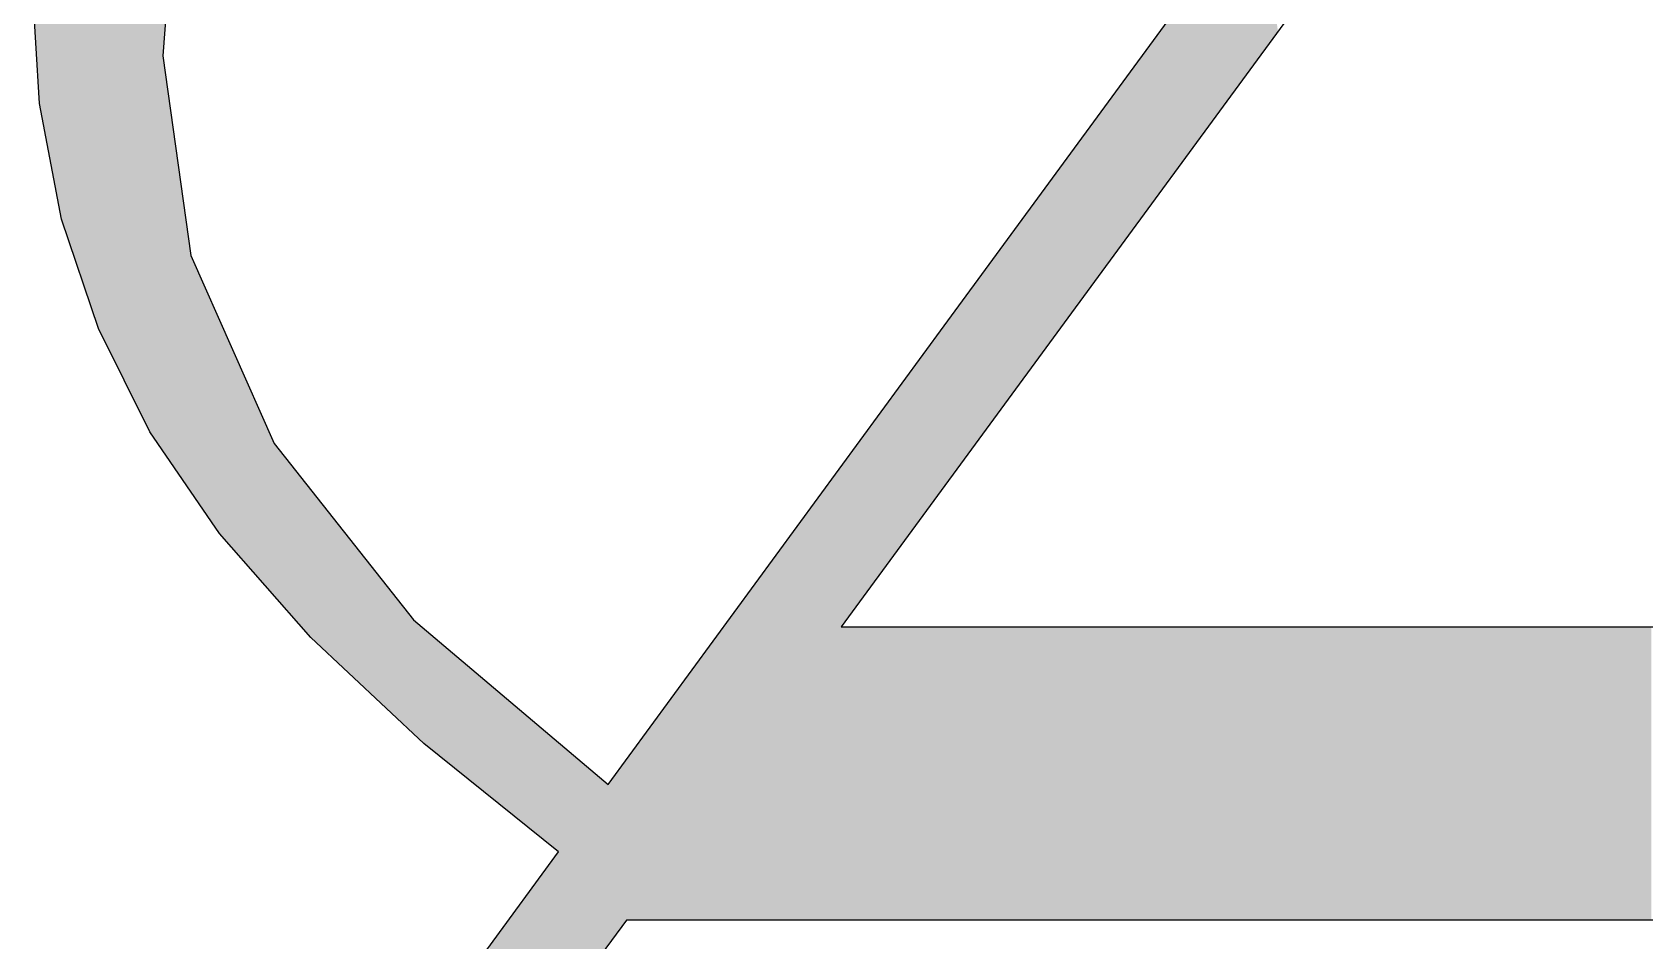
# Model space of a CAD drawing. Extents: x 71.7 to 141.5, y 142.1 to 180.9.
# Drawn here: x 128.4 to 136.24, y 171.03 to 175.45 of the extents above; entities that cross this region are included whole.
import ezdxf

# ---------------------------------------------------------------- set-up
doc = ezdxf.new("R2010")
doc.units = 0
doc.layers.add('SVG8', color=7, linetype='CONTINUOUS')

# ---------------------------------------------------------------- blocks, each defined once
blk = doc.blocks.new('*U6')
at = {"layer": 'SVG8', "color": 7}
for points in [[(129.0336, 173.4202), (129.0059, 178.0724), (129.0336, 178.1265)], [(129.0391, 173.4122), (129.0336, 178.1265), (129.0391, 178.1372)], [(129.0336, 173.4202), (129.0336, 178.1265), (129.0391, 173.4122)], [(129.0391, 175.334), (129.0391, 178.1372), (129.0554, 175.5514)], [(128.9756, 173.5049), (128.9627, 177.9881), (128.9756, 178.0132)], [(128.9878, 173.487), (128.9756, 178.0132), (128.9878, 178.0371)], [(128.9756, 173.5049), (128.9756, 178.0132), (128.9878, 173.487)], [(128.9974, 173.473), (128.9878, 178.0371), (128.9974, 178.0559)], [(128.9878, 173.487), (128.9878, 178.0371), (128.9974, 173.473)], [(129.0059, 173.4606), (128.9974, 178.0559), (129.0059, 178.0724)], [(128.9974, 173.473), (128.9974, 178.0559), (129.0059, 173.4606)], [(129.0059, 173.4606), (129.0059, 178.0724), (129.0336, 173.4202)], [(128.9512, 173.554), (128.9121, 177.8892), (128.9512, 177.9655)], [(128.9603, 173.5356), (128.9512, 177.9655), (128.9603, 177.9834)], [(128.9512, 173.554), (128.9512, 177.9655), (128.9603, 173.5356)], [(128.9627, 173.5308), (128.9603, 177.9834), (128.9627, 177.9881)], [(128.9603, 173.5356), (128.9603, 177.9834), (128.9627, 173.5308)], [(128.9627, 173.5308), (128.9627, 177.9881), (128.9756, 173.5049)], [(128.9083, 173.6402), (128.808, 177.686), (128.9083, 177.8818)], [(128.9121, 173.6326), (128.9083, 177.8818), (128.9121, 177.8892)], [(128.9083, 173.6402), (128.9083, 177.8818), (128.9121, 173.6326)], [(128.9121, 173.6326), (128.9121, 177.8892), (128.9512, 173.554)], [(128.796, 173.8662), (128.7256, 177.4513), (128.796, 177.6517)], [(128.808, 173.842), (128.796, 177.6517), (128.808, 177.686)], [(128.796, 173.8662), (128.796, 177.6517), (128.808, 173.842)], [(128.808, 173.842), (128.808, 177.686), (128.9083, 173.6402)], [(128.7255, 174.0082), (128.6923, 177.3562), (128.7255, 177.4509)], [(128.7256, 174.0078), (128.7255, 177.4509), (128.7256, 177.4513)], [(128.7255, 174.0082), (128.7255, 177.4509), (128.7256, 174.0078)], [(128.7256, 174.0078), (128.7256, 177.4513), (128.796, 173.8662)], [(128.6923, 174.1073), (128.6008, 177.0957), (128.6923, 177.3562)], [(128.6923, 174.1073), (128.6923, 177.3562), (128.7255, 174.0082)], [(128.6008, 174.38), (128.5837, 177.0471), (128.6008, 177.0957)], [(128.6008, 174.38), (128.6008, 177.0957), (128.6923, 174.1073)], [(128.5752, 174.4563), (128.5471, 176.8663), (128.5752, 177.0049)], [(128.5837, 174.4309), (128.5752, 177.0049), (128.5837, 177.0471)], [(128.5752, 174.4563), (128.5752, 177.0049), (128.5837, 174.4309)], [(128.5837, 174.4309), (128.5837, 177.0471), (128.6008, 174.38)], [(128.5471, 174.54), (128.5215, 176.7397), (128.5471, 176.8663)], [(128.5471, 174.54), (128.5471, 176.8663), (128.5752, 174.4563)], [(128.5215, 174.6744), (128.4574, 176.4234), (128.5215, 176.7397)], [(128.5215, 174.6744), (128.5215, 176.7397), (128.5471, 174.54)], [(128.4492, 175.0536), (128.44, 176.2418), (128.4492, 176.3826)], [(128.4574, 175.0103), (128.4492, 176.3826), (128.4574, 176.4234)], [(128.4492, 175.0536), (128.4492, 176.3826), (128.4574, 175.0103)], [(128.4574, 175.0103), (128.4574, 176.4234), (128.5215, 174.6744)], [(128.44, 175.1016), (128.4274, 176.0471), (128.44, 176.2418)], [(128.44, 175.1016), (128.44, 176.2418), (128.4492, 175.0536)], [(134.3667, 175.3293), (134.2934, 176.011), (134.3667, 176.111)], [(134.3667, 175.3293), (134.3667, 176.111), (134.457, 175.4526)], [(128.4274, 175.3109), (128.4043, 175.6924), (128.4274, 176.0471)], [(128.4274, 175.3109), (128.4274, 176.0471), (128.44, 175.1016)], [(134.2934, 175.2294), (134.2441, 175.9437), (134.2934, 176.011)], [(134.2934, 175.2294), (134.2934, 176.011), (134.3667, 175.3293)], [(134.2441, 175.1621), (134.1238, 175.7794), (134.2441, 175.9437)], [(134.2441, 175.1621), (134.2441, 175.9437), (134.2934, 175.2294)], [(134.1115, 174.981), (133.9404, 175.5291), (134.1115, 175.7626)], [(134.1238, 174.9979), (134.1115, 175.7626), (134.1238, 175.7794)], [(134.1115, 174.981), (134.1115, 175.7626), (134.1238, 174.9979)], [(134.1238, 174.9979), (134.1238, 175.7794), (134.2441, 175.1621)], [(133.9404, 174.7477), (133.8779, 175.4437), (133.9404, 175.5291)], [(133.9404, 174.7477), (133.9404, 175.5291), (134.1115, 174.981)], [(133.8779, 174.6624), (133.7734, 175.3011), (133.8779, 175.4437)], [(133.8779, 174.6624), (133.8779, 175.4437), (133.9404, 174.7477)], [(129.0391, 173.4122), (129.0391, 175.334), (129.0554, 173.3883)], [(129.0554, 173.3883), (129.0391, 175.334), (129.0554, 175.2165)], [(133.7559, 174.4959), (133.6516, 175.1348), (133.7559, 175.2771)], [(133.7734, 174.5198), (133.7559, 175.2771), (133.7734, 175.3011)], [(133.7559, 174.4959), (133.7559, 175.2771), (133.7734, 174.5198)], [(133.7734, 174.5198), (133.7734, 175.3011), (133.8779, 174.6624)], [(129.0554, 173.3883), (129.0554, 175.2165), (129.0744, 173.3605)], [(129.0744, 173.3605), (129.0554, 175.2165), (129.0744, 175.0798)], [(133.6472, 174.3476), (133.6125, 175.0814), (133.6472, 175.1288)], [(133.6516, 174.3536), (133.6472, 175.1288), (133.6516, 175.1348)], [(133.6472, 174.3476), (133.6472, 175.1288), (133.6516, 174.3536)], [(133.6516, 174.3536), (133.6516, 175.1348), (133.7559, 174.4959)], [(129.0744, 173.3605), (129.0744, 175.0798), (129.0924, 173.3342)], [(129.0924, 173.3342), (129.0744, 175.0798), (129.0924, 174.9505)], [(133.6125, 174.3003), (133.4876, 174.9108), (133.6125, 175.0814)], [(133.6125, 174.3003), (133.6125, 175.0814), (133.6472, 174.3476)], [(129.0924, 173.3342), (129.0924, 174.9505), (129.0977, 173.3266)], [(129.0977, 173.3266), (129.0924, 174.9505), (129.0977, 174.9128)], [(129.0977, 173.3266), (129.0977, 174.9128), (129.1221, 173.2909)], [(129.1221, 173.2909), (129.0977, 174.9128), (129.1221, 174.7372)], [(133.4876, 174.1298), (133.4537, 174.8646), (133.4876, 174.9108)], [(133.4876, 174.1298), (133.4876, 174.9108), (133.6125, 174.3003)], [(133.4537, 174.0836), (133.4011, 174.7928), (133.4537, 174.8646)], [(133.4537, 174.0836), (133.4537, 174.8646), (133.4876, 174.1298)], [(129.1221, 173.2909), (129.1221, 174.7372), (129.1236, 173.2887)], [(129.1236, 173.2887), (129.1221, 174.7372), (129.1236, 174.7266)], [(129.1236, 173.2887), (129.1236, 174.7266), (129.1367, 173.2695)], [(129.1367, 173.2695), (129.1236, 174.7266), (129.1367, 174.6319)], [(133.4011, 174.0118), (133.2924, 174.6443), (133.4011, 174.7928)], [(133.4011, 174.0118), (133.4011, 174.7928), (133.4537, 174.0836)], [(133.2924, 173.8634), (133.1523, 174.4531), (133.2924, 174.6443)], [(133.2924, 173.8634), (133.2924, 174.6443), (133.4011, 174.0118)], [(129.1367, 173.2695), (129.1367, 174.6319), (129.1718, 173.2182)], [(129.1718, 173.2182), (129.1367, 174.6319), (129.1718, 174.3798)], [(133.1523, 173.6724), (133.1161, 174.4036), (133.1523, 174.4531)], [(133.1523, 173.6724), (133.1523, 174.4531), (133.2924, 173.8634)], [(129.1718, 173.2182), (129.1718, 174.3798), (129.1742, 173.2147)], [(129.1742, 173.2147), (129.1718, 174.3798), (129.1742, 174.3623)], [(129.1742, 173.2147), (129.1742, 174.3623), (129.1805, 173.2055)], [(129.1805, 173.2055), (129.1742, 174.3623), (129.1805, 174.3481)], [(129.1805, 173.2055), (129.1805, 174.3481), (129.2006, 173.1762)], [(129.2006, 173.1762), (129.1805, 174.3481), (129.2006, 174.3029)], [(133.1161, 173.6229), (132.9801, 174.218), (133.1161, 174.4036)], [(133.1161, 173.6229), (133.1161, 174.4036), (133.1523, 173.6724)], [(129.2006, 173.1762), (129.2006, 174.3029), (129.2433, 173.1138)], [(129.2433, 173.1138), (129.2006, 174.3029), (129.2433, 174.2067)], [(129.2433, 173.1138), (129.2433, 174.2067), (129.2441, 173.1126)], [(129.2441, 173.1126), (129.2433, 174.2067), (129.2441, 174.2047)], [(129.2441, 173.1126), (129.2441, 174.2047), (129.3038, 173.0254)], [(129.3038, 173.0254), (129.2441, 174.2047), (129.3038, 174.0702)], [(132.9801, 173.4374), (132.8833, 174.0858), (132.9801, 174.218)], [(132.9801, 173.4374), (132.9801, 174.218), (133.1161, 173.6229)], [(129.3038, 173.0254), (129.3038, 174.0702), (129.3136, 173.0112)], [(129.3136, 173.0112), (129.3038, 174.0702), (129.3136, 174.0483)], [(129.3136, 173.0112), (129.3136, 174.0483), (129.3146, 173.01)], [(129.3146, 173.01), (129.3136, 174.0483), (129.3146, 174.046)], [(129.3146, 173.01), (129.3146, 174.046), (129.3196, 173.0043)], [(129.3196, 173.0043), (129.3146, 174.046), (129.3196, 174.0347)], [(129.3196, 173.0043), (129.3196, 174.0347), (129.3466, 172.9736)], [(129.3466, 172.9736), (129.3196, 174.0347), (129.3466, 173.9739)], [(132.8354, 173.24), (132.7658, 173.9254), (132.8354, 174.0205)], [(132.874, 173.2926), (132.8354, 174.0205), (132.874, 174.0732)], [(132.8354, 173.24), (132.8354, 174.0205), (132.874, 173.2926)], [(132.8833, 173.3053), (132.874, 174.0732), (132.8833, 174.0858)], [(132.874, 173.2926), (132.874, 174.0732), (132.8833, 173.3053)], [(132.8833, 173.3053), (132.8833, 174.0858), (132.9801, 173.4374)], [(129.3466, 172.9736), (129.3466, 173.9739), (129.3575, 172.9611)], [(129.3575, 172.9611), (129.3466, 173.9739), (129.3575, 173.9492)], [(129.3575, 172.9611), (129.3575, 173.9492), (129.3655, 172.9521)], [(129.3655, 172.9521), (129.3575, 173.9492), (129.3655, 173.9312)], [(129.3655, 172.9521), (129.3655, 173.9312), (129.3711, 172.9457)], [(129.3711, 172.9457), (129.3655, 173.9312), (129.3711, 173.9186)], [(129.3711, 172.9457), (129.3711, 173.9186), (129.3723, 172.9444)], [(129.3723, 172.9444), (129.3711, 173.9186), (129.3723, 173.916)], [(129.3723, 172.9444), (129.3723, 173.916), (129.3809, 172.9346)], [(129.3809, 172.9346), (129.3723, 173.916), (129.3809, 173.8966)], [(129.3809, 172.9346), (129.3809, 173.8966), (129.4234, 172.8862)], [(129.4234, 172.8862), (129.3809, 173.8966), (129.4234, 173.8006)], [(132.7413, 173.1116), (132.6758, 173.8025), (132.7413, 173.892)], [(132.7658, 173.145), (132.7413, 173.892), (132.7658, 173.9254)], [(132.7413, 173.1116), (132.7413, 173.892), (132.7658, 173.145)], [(132.7658, 173.145), (132.7658, 173.9254), (132.8354, 173.24)], [(129.4234, 172.8862), (129.4234, 173.8006), (129.4397, 172.8676)], [(129.4397, 172.8676), (129.4234, 173.8006), (129.4397, 173.7639)], [(132.6758, 173.0222), (132.496, 173.557), (132.6758, 173.8025)], [(132.6758, 173.0222), (132.6758, 173.8025), (132.7413, 173.1116)], [(129.4397, 172.8676), (129.4397, 173.7639), (129.4735, 172.8292)], [(129.4735, 172.8292), (129.4397, 173.7639), (129.4735, 173.6878)], [(129.4735, 172.8292), (129.4735, 173.6878), (129.5212, 172.775)], [(129.5212, 172.775), (129.4735, 173.6878), (129.5212, 173.5803)], [(129.5212, 172.775), (129.5212, 173.5803), (129.526, 172.7695)], [(129.526, 172.7695), (129.5212, 173.5803), (129.526, 173.5694)], [(129.526, 172.7695), (129.526, 173.5694), (129.5664, 172.7236)], [(129.5664, 172.7236), (129.526, 173.5694), (129.5664, 173.4784)], [(132.496, 172.7768), (132.4248, 173.4599), (132.496, 173.557)], [(132.496, 172.7768), (132.496, 173.557), (132.6758, 173.0222)], [(129.5664, 172.7236), (129.5664, 173.4784), (129.5762, 172.7125)], [(129.5762, 172.7125), (129.5664, 173.4784), (129.5762, 173.4564)], [(129.5762, 172.7125), (129.5762, 173.4564), (129.5798, 172.7083)], [(129.5798, 172.7083), (129.5762, 173.4564), (129.5798, 173.4482)], [(129.5798, 172.7083), (129.5798, 173.4482), (129.6055, 172.6792)], [(129.6055, 172.6792), (129.5798, 173.4482), (129.6055, 173.4157)], [(129.6055, 172.6792), (129.6055, 173.4157), (129.7574, 172.5063)], [(129.7574, 172.5063), (129.6055, 173.4157), (129.7574, 173.2232)], [(132.3938, 172.6374), (132.335, 173.3372), (132.3938, 173.4176)], [(132.416, 172.6677), (132.3938, 173.4176), (132.416, 173.4479)], [(132.3938, 172.6374), (132.3938, 173.4176), (132.416, 172.6677)], [(132.4248, 172.6797), (132.416, 173.4479), (132.4248, 173.4599)], [(132.416, 172.6677), (132.416, 173.4479), (132.4248, 172.6797)], [(132.4248, 172.6797), (132.4248, 173.4599), (132.496, 172.7768)], [(132.335, 171.1313), (132.1486, 173.0827), (132.335, 173.3372)], [(132.335, 172.5571), (132.335, 173.3372), (132.3938, 172.6374)], [(129.7574, 172.5063), (129.7574, 173.2232), (129.9153, 172.3582)], [(129.9153, 172.3582), (129.7574, 173.2232), (129.9153, 173.0232)], [(132.1486, 171.1313), (132.1029, 173.0204), (132.1486, 173.0827)], [(132.1486, 171.1313), (132.1486, 173.0827), (132.335, 171.1313)], [(129.9153, 172.3582), (129.9153, 173.0232), (129.9244, 172.3496)], [(129.9244, 172.3496), (129.9153, 173.0232), (129.9244, 173.0116)], [(129.9244, 172.3496), (129.9244, 173.0116), (130.0203, 172.2597)], [(130.0203, 172.2597), (129.9244, 173.0116), (130.0203, 172.8902)], [(132.1029, 171.1313), (132.0193, 172.9062), (132.1029, 173.0204)], [(132.1029, 171.1313), (132.1029, 173.0204), (132.1486, 171.1313)], [(130.0203, 172.2597), (130.0203, 172.8902), (130.2561, 172.0383)], [(130.2561, 172.0383), (130.0203, 172.8902), (130.2561, 172.5915)], [(132.0055, 171.1313), (131.9401, 172.7982), (132.0055, 172.8875)], [(132.0193, 171.1313), (132.0055, 172.8875), (132.0193, 172.9062)], [(132.0055, 171.1313), (132.0055, 172.8875), (132.0193, 171.1313)], [(132.0193, 171.1313), (132.0193, 172.9062), (132.1029, 171.1313)], [(131.9401, 171.1313), (131.8955, 172.7372), (131.9401, 172.7982)], [(131.9401, 171.1313), (131.9401, 172.7982), (132.0055, 171.1313)], [(131.8955, 171.1313), (131.8262, 172.6426), (131.8955, 172.7372)], [(131.8955, 171.1313), (131.8955, 172.7372), (131.9401, 171.1313)], [(131.8262, 171.1313), (131.7777, 172.5764), (131.8262, 172.6426)], [(131.8262, 171.1313), (131.8262, 172.6426), (131.8955, 171.1313)], [(130.2561, 172.0383), (130.2561, 172.5915), (130.2642, 172.0308)], [(130.2642, 172.0308), (130.2561, 172.5915), (130.2642, 172.5846)], [(130.2642, 172.0308), (130.2642, 172.5846), (130.274, 172.0215)], [(130.274, 172.0215), (130.2642, 172.5846), (130.274, 172.5763)], [(130.274, 172.0215), (130.274, 172.5763), (130.307, 171.9906)], [(130.307, 171.9906), (130.274, 172.5763), (130.307, 172.5485)], [(130.307, 171.9906), (130.307, 172.5485), (130.3157, 171.9836)], [(130.3157, 171.9836), (130.307, 172.5485), (130.3157, 172.5411)], [(130.3157, 171.9836), (130.3157, 172.5411), (130.4023, 171.9139)], [(130.4023, 171.9139), (130.3157, 172.5411), (130.4023, 172.468)], [(131.7686, 171.1313), (131.729, 172.5099), (131.7686, 172.5639)], [(131.7777, 171.1313), (131.7686, 172.5639), (131.7777, 172.5764)], [(131.7686, 171.1313), (131.7686, 172.5639), (131.7777, 171.1313)], [(131.7777, 171.1313), (131.7777, 172.5764), (131.8262, 171.1313)], [(132.335, 171.1313), (132.335, 172.5571), (132.3938, 171.1313)], [(132.3938, 171.1313), (132.335, 172.5571), (132.3938, 172.5571)], [(132.3938, 171.1313), (132.3938, 172.5571), (132.416, 171.1313)], [(132.416, 171.1313), (132.3938, 172.5571), (132.416, 172.5571)], [(132.416, 171.1313), (132.416, 172.5571), (132.4248, 171.1313)], [(132.4248, 171.1313), (132.416, 172.5571), (132.4248, 172.5571)], [(132.4248, 171.1313), (132.4248, 172.5571), (132.496, 171.1313)], [(132.496, 171.1313), (132.4248, 172.5571), (132.496, 172.5571)], [(132.496, 171.1313), (132.496, 172.5571), (132.6758, 171.1313)], [(132.6758, 171.1313), (132.496, 172.5571), (132.6758, 172.5571)], [(132.6758, 171.1313), (132.6758, 172.5571), (132.7413, 171.1313)], [(132.7413, 171.1313), (132.6758, 172.5571), (132.7413, 172.5571)], [(132.7413, 171.1313), (132.7413, 172.5571), (132.7658, 171.1313)], [(132.7658, 171.1313), (132.7413, 172.5571), (132.7658, 172.5571)], [(132.7658, 171.1313), (132.7658, 172.5571), (132.8354, 171.1313)], [(132.8354, 171.1313), (132.7658, 172.5571), (132.8354, 172.5571)], [(132.8354, 171.1313), (132.8354, 172.5571), (132.874, 171.1313)], [(132.874, 171.1313), (132.8354, 172.5571), (132.874, 172.5571)], [(132.874, 171.1313), (132.874, 172.5571), (132.8833, 171.1313)], [(132.8833, 171.1313), (132.874, 172.5571), (132.8833, 172.5571)], [(132.8833, 171.1313), (132.8833, 172.5571), (132.9801, 171.1313)], [(132.9801, 171.1313), (132.8833, 172.5571), (132.9801, 172.5571)], [(132.9801, 171.1313), (132.9801, 172.5571), (133.1161, 171.1313)], [(133.1161, 171.1313), (132.9801, 172.5571), (133.1161, 172.5571)], [(133.1161, 171.1313), (133.1161, 172.5571), (133.1523, 171.1313)], [(133.1523, 171.1313), (133.1161, 172.5571), (133.1523, 172.5571)], [(133.1523, 171.1313), (133.1523, 172.5571), (133.2924, 171.1313)], [(133.2924, 171.1313), (133.1523, 172.5571), (133.2924, 172.5571)], [(133.2924, 171.1313), (133.2924, 172.5571), (133.4011, 171.1313)], [(133.4011, 171.1313), (133.2924, 172.5571), (133.4011, 172.5571)], [(133.4011, 171.1313), (133.4011, 172.5571), (133.4537, 171.1313)], [(133.4537, 171.1313), (133.4011, 172.5571), (133.4537, 172.5571)], [(133.4537, 171.1313), (133.4537, 172.5571), (133.4876, 171.1313)], [(133.4876, 171.1313), (133.4537, 172.5571), (133.4876, 172.5571)], [(133.4876, 171.1313), (133.4876, 172.5571), (133.6125, 171.1313)], [(133.6125, 171.1313), (133.4876, 172.5571), (133.6125, 172.5571)], [(133.6125, 171.1313), (133.6125, 172.5571), (133.6472, 171.1313)], [(133.6472, 171.1313), (133.6125, 172.5571), (133.6472, 172.5571)], [(133.6472, 171.1313), (133.6472, 172.5571), (133.6516, 171.1313)], [(133.6516, 171.1313), (133.6472, 172.5571), (133.6516, 172.5571)], [(133.6516, 171.1313), (133.6516, 172.5571), (133.7559, 171.1313)], [(133.7559, 171.1313), (133.6516, 172.5571), (133.7559, 172.5571)], [(133.7559, 171.1313), (133.7559, 172.5571), (133.7734, 171.1313)], [(133.7734, 171.1313), (133.7559, 172.5571), (133.7734, 172.5571)], [(133.7734, 171.1313), (133.7734, 172.5571), (133.8779, 171.1313)], [(133.8779, 171.1313), (133.7734, 172.5571), (133.8779, 172.5571)], [(133.8779, 171.1313), (133.8779, 172.5571), (133.9404, 171.1313)], [(133.9404, 171.1313), (133.8779, 172.5571), (133.9404, 172.5571)], [(133.9404, 171.1313), (133.9404, 172.5571), (134.1115, 171.1313)], [(134.1115, 171.1313), (133.9404, 172.5571), (134.1115, 172.5571)], [(134.1115, 171.1313), (134.1115, 172.5571), (134.1238, 171.1313)], [(134.1238, 171.1313), (134.1115, 172.5571), (134.1238, 172.5571)], [(134.1238, 171.1313), (134.1238, 172.5571), (134.2441, 171.1313)], [(134.2441, 171.1313), (134.1238, 172.5571), (134.2441, 172.5571)], [(134.2441, 171.1313), (134.2441, 172.5571), (134.2934, 171.1313)], [(134.2934, 171.1313), (134.2441, 172.5571), (134.2934, 172.5571)], [(134.2934, 171.1313), (134.2934, 172.5571), (134.3667, 171.1313)], [(134.3667, 171.1313), (134.2934, 172.5571), (134.3667, 172.5571)], [(134.3667, 171.1313), (134.3667, 172.5571), (134.457, 171.1313)], [(134.457, 171.1313), (134.3667, 172.5571), (134.457, 172.5571)], [(134.457, 171.1313), (134.457, 172.5571), (134.4673, 171.1313)], [(134.4673, 171.1313), (134.457, 172.5571), (134.4673, 172.5571)], [(134.4673, 171.1313), (134.4673, 172.5571), (134.4678, 171.1313)], [(134.4678, 171.1313), (134.4673, 172.5571), (134.4678, 172.5571)], [(134.4678, 171.1313), (134.4678, 172.5571), (134.6698, 171.1313)], [(134.6698, 171.1313), (134.4678, 172.5571), (134.6698, 172.5571)], [(134.6698, 171.1313), (134.6698, 172.5571), (134.8215, 171.1313)], [(134.8215, 171.1313), (134.6698, 172.5571), (134.8215, 172.5571)], [(134.8215, 171.1313), (134.8215, 172.5571), (134.9595, 171.1313)], [(134.9595, 171.1313), (134.8215, 172.5571), (134.9595, 172.5571)], [(134.9595, 171.1313), (134.9595, 172.5571), (134.9789, 171.1313)], [(134.9789, 171.1313), (134.9595, 172.5571), (134.9789, 172.5571)], [(134.9789, 171.1313), (134.9789, 172.5571), (135.0694, 171.1313)], [(135.0694, 171.1313), (134.9789, 172.5571), (135.0694, 172.5571)], [(135.0694, 171.1313), (135.0694, 172.5571), (135.3643, 171.1313)], [(135.3643, 171.1313), (135.0694, 172.5571), (135.3643, 172.5571)], [(135.3643, 171.1313), (135.3643, 172.5571), (135.4006, 171.1313)], [(135.4006, 171.1313), (135.3643, 172.5571), (135.4006, 172.5571)], [(135.4006, 171.1313), (135.4006, 172.5571), (135.4922, 171.1313)], [(135.4922, 171.1313), (135.4006, 172.5571), (135.4922, 172.5571)], [(135.4922, 171.1313), (135.4922, 172.5571), (135.5334, 171.1313)], [(135.5334, 171.1313), (135.4922, 172.5571), (135.5334, 172.5571)], [(135.5334, 171.1313), (135.5334, 172.5571), (135.5924, 171.1313)], [(135.5924, 171.1313), (135.5334, 172.5571), (135.5924, 172.5571)], [(135.5924, 171.1313), (135.5924, 172.5571), (135.6709, 171.1313)], [(135.6709, 171.1313), (135.5924, 172.5571), (135.6709, 172.5571)], [(135.6709, 171.1313), (135.6709, 172.5571), (135.7651, 171.1313)], [(135.7651, 171.1313), (135.6709, 172.5571), (135.7651, 172.5571)], [(135.7651, 171.1313), (135.7651, 172.5571), (135.8496, 171.1313)], [(135.8496, 171.1313), (135.7651, 172.5571), (135.8496, 172.5571)], [(135.8496, 171.1313), (135.8496, 172.5571), (135.9387, 171.1313)], [(135.9387, 171.1313), (135.8496, 172.5571), (135.9387, 172.5571)], [(135.9387, 171.1313), (135.9387, 172.5571), (136.0283, 171.1313)], [(136.0283, 171.1313), (135.9387, 172.5571), (136.0283, 172.5571)], [(136.0283, 171.1313), (136.0283, 172.5571), (136.04, 171.1313)], [(136.04, 171.1313), (136.0283, 172.5571), (136.04, 172.5571)], [(136.04, 171.1313), (136.04, 172.5571), (136.207, 171.1313)], [(136.207, 171.1313), (136.04, 172.5571), (136.207, 172.5571)], [(136.207, 171.1313), (136.207, 172.5571), (136.2717, 171.1313)], [(136.2717, 171.1313), (136.207, 172.5571), (136.2717, 172.5571)], [(130.4023, 171.9139), (130.4023, 172.468), (130.6049, 171.7509)], [(130.6049, 171.7509), (130.4023, 172.468), (130.6049, 172.2969)], [(131.729, 171.1313), (131.6803, 172.4435), (131.729, 172.5099)], [(131.729, 171.1313), (131.729, 172.5099), (131.7686, 171.1313)], [(131.6318, 171.1313), (131.602, 172.3366), (131.6318, 172.3773)], [(131.634, 171.1313), (131.6318, 172.3773), (131.634, 172.3802)], [(131.6318, 171.1313), (131.6318, 172.3773), (131.634, 171.1313)], [(131.6428, 171.1313), (131.634, 172.3802), (131.6428, 172.3923)], [(131.634, 171.1313), (131.634, 172.3802), (131.6428, 171.1313)], [(131.6803, 171.1313), (131.6428, 172.3923), (131.6803, 172.4435)], [(131.6428, 171.1313), (131.6428, 172.3923), (131.6803, 171.1313)], [(131.6803, 171.1313), (131.6803, 172.4435), (131.729, 171.1313)], [(130.6049, 171.7509), (130.6049, 172.2969), (130.613, 171.7444)], [(130.613, 171.7444), (130.6049, 172.2969), (130.613, 172.2901)], [(131.5726, 171.1313), (131.5438, 172.2571), (131.5726, 172.2965)], [(131.602, 171.1313), (131.5726, 172.2965), (131.602, 172.3366)], [(131.5726, 171.1313), (131.5726, 172.2965), (131.602, 171.1313)], [(131.602, 171.1313), (131.602, 172.3366), (131.6318, 171.1313)], [(130.613, 171.7444), (130.613, 172.2901), (130.6245, 171.7352)], [(130.6245, 171.7352), (130.613, 172.2901), (130.6245, 172.2804)], [(130.6245, 171.7352), (130.6245, 172.2804), (130.7791, 171.6109)], [(130.7791, 171.6109), (130.6245, 172.2804), (130.7791, 172.15)], [(131.5156, 171.1313), (131.4918, 172.1862), (131.5156, 172.2186)], [(131.5378, 171.1313), (131.5156, 172.2186), (131.5378, 172.249)], [(131.5156, 171.1313), (131.5156, 172.2186), (131.5378, 171.1313)], [(131.5438, 171.1313), (131.5378, 172.249), (131.5438, 172.2571)], [(131.5378, 171.1313), (131.5378, 172.249), (131.5438, 171.1313)], [(131.5438, 171.1313), (131.5438, 172.2571), (131.5726, 171.1313)], [(130.7791, 171.6109), (130.7791, 172.15), (130.8467, 171.5565)], [(130.8467, 171.5565), (130.7791, 172.15), (130.8467, 172.0929)], [(131.4609, 171.1313), (131.3145, 171.944), (131.4609, 172.144)], [(131.4644, 171.1313), (131.4609, 172.144), (131.4644, 172.1487)], [(131.4609, 171.1313), (131.4609, 172.144), (131.4644, 171.1313)], [(131.4747, 171.1313), (131.4644, 172.1487), (131.4747, 172.1628)], [(131.4644, 171.1313), (131.4644, 172.1487), (131.4747, 171.1313)], [(131.4802, 171.1313), (131.4747, 172.1628), (131.4802, 172.1702)], [(131.4747, 171.1313), (131.4747, 172.1628), (131.4802, 171.1313)], [(131.4918, 171.1313), (131.4802, 172.1702), (131.4918, 172.1862)], [(131.4802, 171.1313), (131.4802, 172.1702), (131.4918, 171.1313)], [(131.4918, 171.1313), (131.4918, 172.1862), (131.5156, 171.1313)], [(130.8467, 171.5565), (130.8467, 172.0929), (130.9619, 171.4639)], [(130.9619, 171.4639), (130.8467, 172.0929), (130.9619, 171.9956)], [(130.9619, 170.6825), (130.9619, 171.9956), (131.0688, 170.8284)], [(131.0688, 170.8284), (130.9619, 171.9956), (131.0688, 171.9053)], [(131.0688, 170.8284), (131.0688, 171.9053), (131.2031, 171.0115)], [(131.2031, 171.0115), (131.0688, 171.9053), (131.2031, 171.792)], [(131.291, 171.1313), (131.2803, 171.8973), (131.291, 171.912)], [(131.3145, 171.1313), (131.291, 171.912), (131.3145, 171.944)], [(131.291, 171.1313), (131.291, 171.912), (131.3145, 171.1313)], [(131.3145, 171.1313), (131.3145, 171.944), (131.4609, 171.1313)], [(131.2803, 171.1167), (131.2235, 171.8198), (131.2803, 171.8973)], [(131.2803, 171.1167), (131.2803, 171.8973), (131.291, 171.1313)], [(131.2235, 171.0393), (131.2031, 171.792), (131.2235, 171.8198)], [(131.2031, 171.0115), (131.2031, 171.792), (131.2235, 171.0393)], [(131.2235, 171.0393), (131.2235, 171.8198), (131.2803, 171.1167)], [(130.9619, 170.6825), (130.8467, 171.3066), (130.9619, 171.4639)], [(130.8467, 170.5254), (130.7791, 171.2143), (130.8467, 171.3066)], [(130.8467, 170.5254), (130.8467, 171.3066), (130.9619, 170.6825)], [(130.7791, 170.4332), (130.6245, 171.0033), (130.7791, 171.2143)], [(130.7791, 170.4332), (130.7791, 171.2143), (130.8467, 170.5254)]]:
    blk.add_solid(points, dxfattribs=at)
blk = doc.blocks.new('BLOCK_2')
at = {"layer": 'SVG8'}
for points in [[(130.613, 170.9877), (130.9619, 171.4639), (130.307, 171.9906), (129.7574, 172.5063), (129.3136, 173.0112), (128.9756, 173.5049), (128.7256, 174.0078), (128.5471, 174.54), (128.44, 175.1016), (128.4043, 175.6924), (128.4492, 176.3826), (128.5837, 177.0471), (128.808, 177.686), (129.1221, 178.2993), (129.526, 178.8681), (130.0203, 179.3735), (130.6049, 179.8154), (131.2803, 180.1938), (132.0055, 180.4973), (132.7413, 180.7139), (133.4876, 180.8439), (134.2441, 180.8872), (135.4006, 180.7859), (136.5365, 180.4819)], [(129.0744, 175.8044), (129.0391, 175.334), (129.1742, 174.3623), (129.5798, 173.4482), (130.2561, 172.5915), (131.2031, 171.792), (132.0193, 172.9062), (132.8354, 174.0205), (133.6516, 175.1348), (134.4678, 176.249)], [(137.4668, 177.6147), (137.337, 177.7568), (137.2303, 177.871), (137.147, 177.9571), (137.0869, 178.0151), (137.0307, 178.0632), (136.9308, 178.1393), (136.7871, 178.2436), (136.5996, 178.376), (135.5334, 176.9213), (134.4673, 175.4666), (133.4011, 174.0118), (132.335, 172.5571), (133.6472, 172.5571), (134.9595, 172.5571), (136.2717, 172.5571), (137.584, 172.5571), (137.5547, 173.8215), (137.5254, 175.0859), (137.4961, 176.3503), (137.4668, 177.6147), (137.4668, 177.6147)], [(131.291, 171.1313), (131.0688, 170.8284), (130.8467, 170.5254), (130.6245, 170.2224), (130.4023, 169.9194), (131.6428, 169.3846), (132.8833, 168.8499), (134.1238, 168.3151), (135.3643, 167.7803), (135.9387, 168.2065), (136.5132, 168.6328), (137.0876, 169.0591), (137.6621, 169.4854), (137.6523, 169.8969), (137.6426, 170.3083), (137.6328, 170.7198), (137.623, 171.1313), (136.04, 171.1313), (134.457, 171.1313), (132.874, 171.1313), (131.291, 171.1313), (131.291, 171.1313)]]:
    blk.add_lwpolyline(points, dxfattribs=at)
at = {"layer": 'SVG8', "color": 7}
blk.add_blockref('*U6', (0, 0), dxfattribs=at)

msp = doc.modelspace()

# ---------------------------------------------------------------- block references
at = {"layer": 'SVG8'}
msp.add_blockref('BLOCK_2', (0, 0), dxfattribs=at)

doc.saveas('drawing.dxf')
